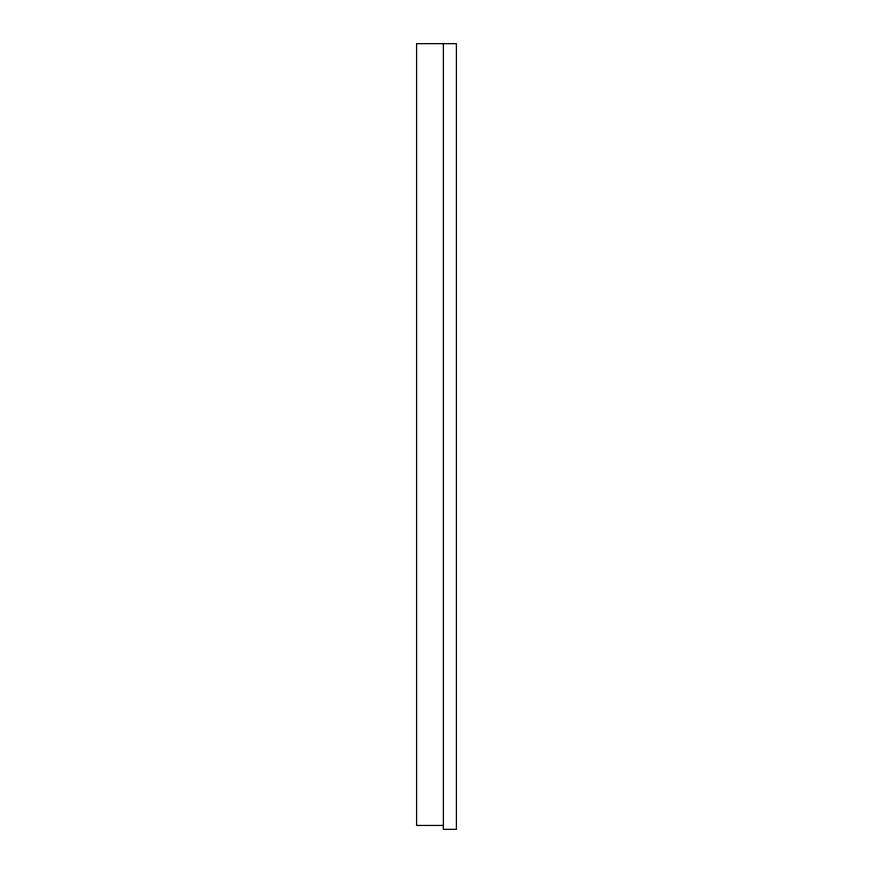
<?xml version="1.0" encoding="UTF-8"?>
<svg xmlns="http://www.w3.org/2000/svg" width="873" height="873" viewBox="0 0 873 873"><rect width="100%" height="100%" fill="white"/><g stroke="black" fill="none" stroke-linecap="round" stroke-linejoin="round"><path stroke-width="1.31" d="M443.375 825.443L416.596 825.443L416.596 43.65L456.404 43.65L456.404 829.35L443.375 829.35L443.375 43.65"/></g></svg>
